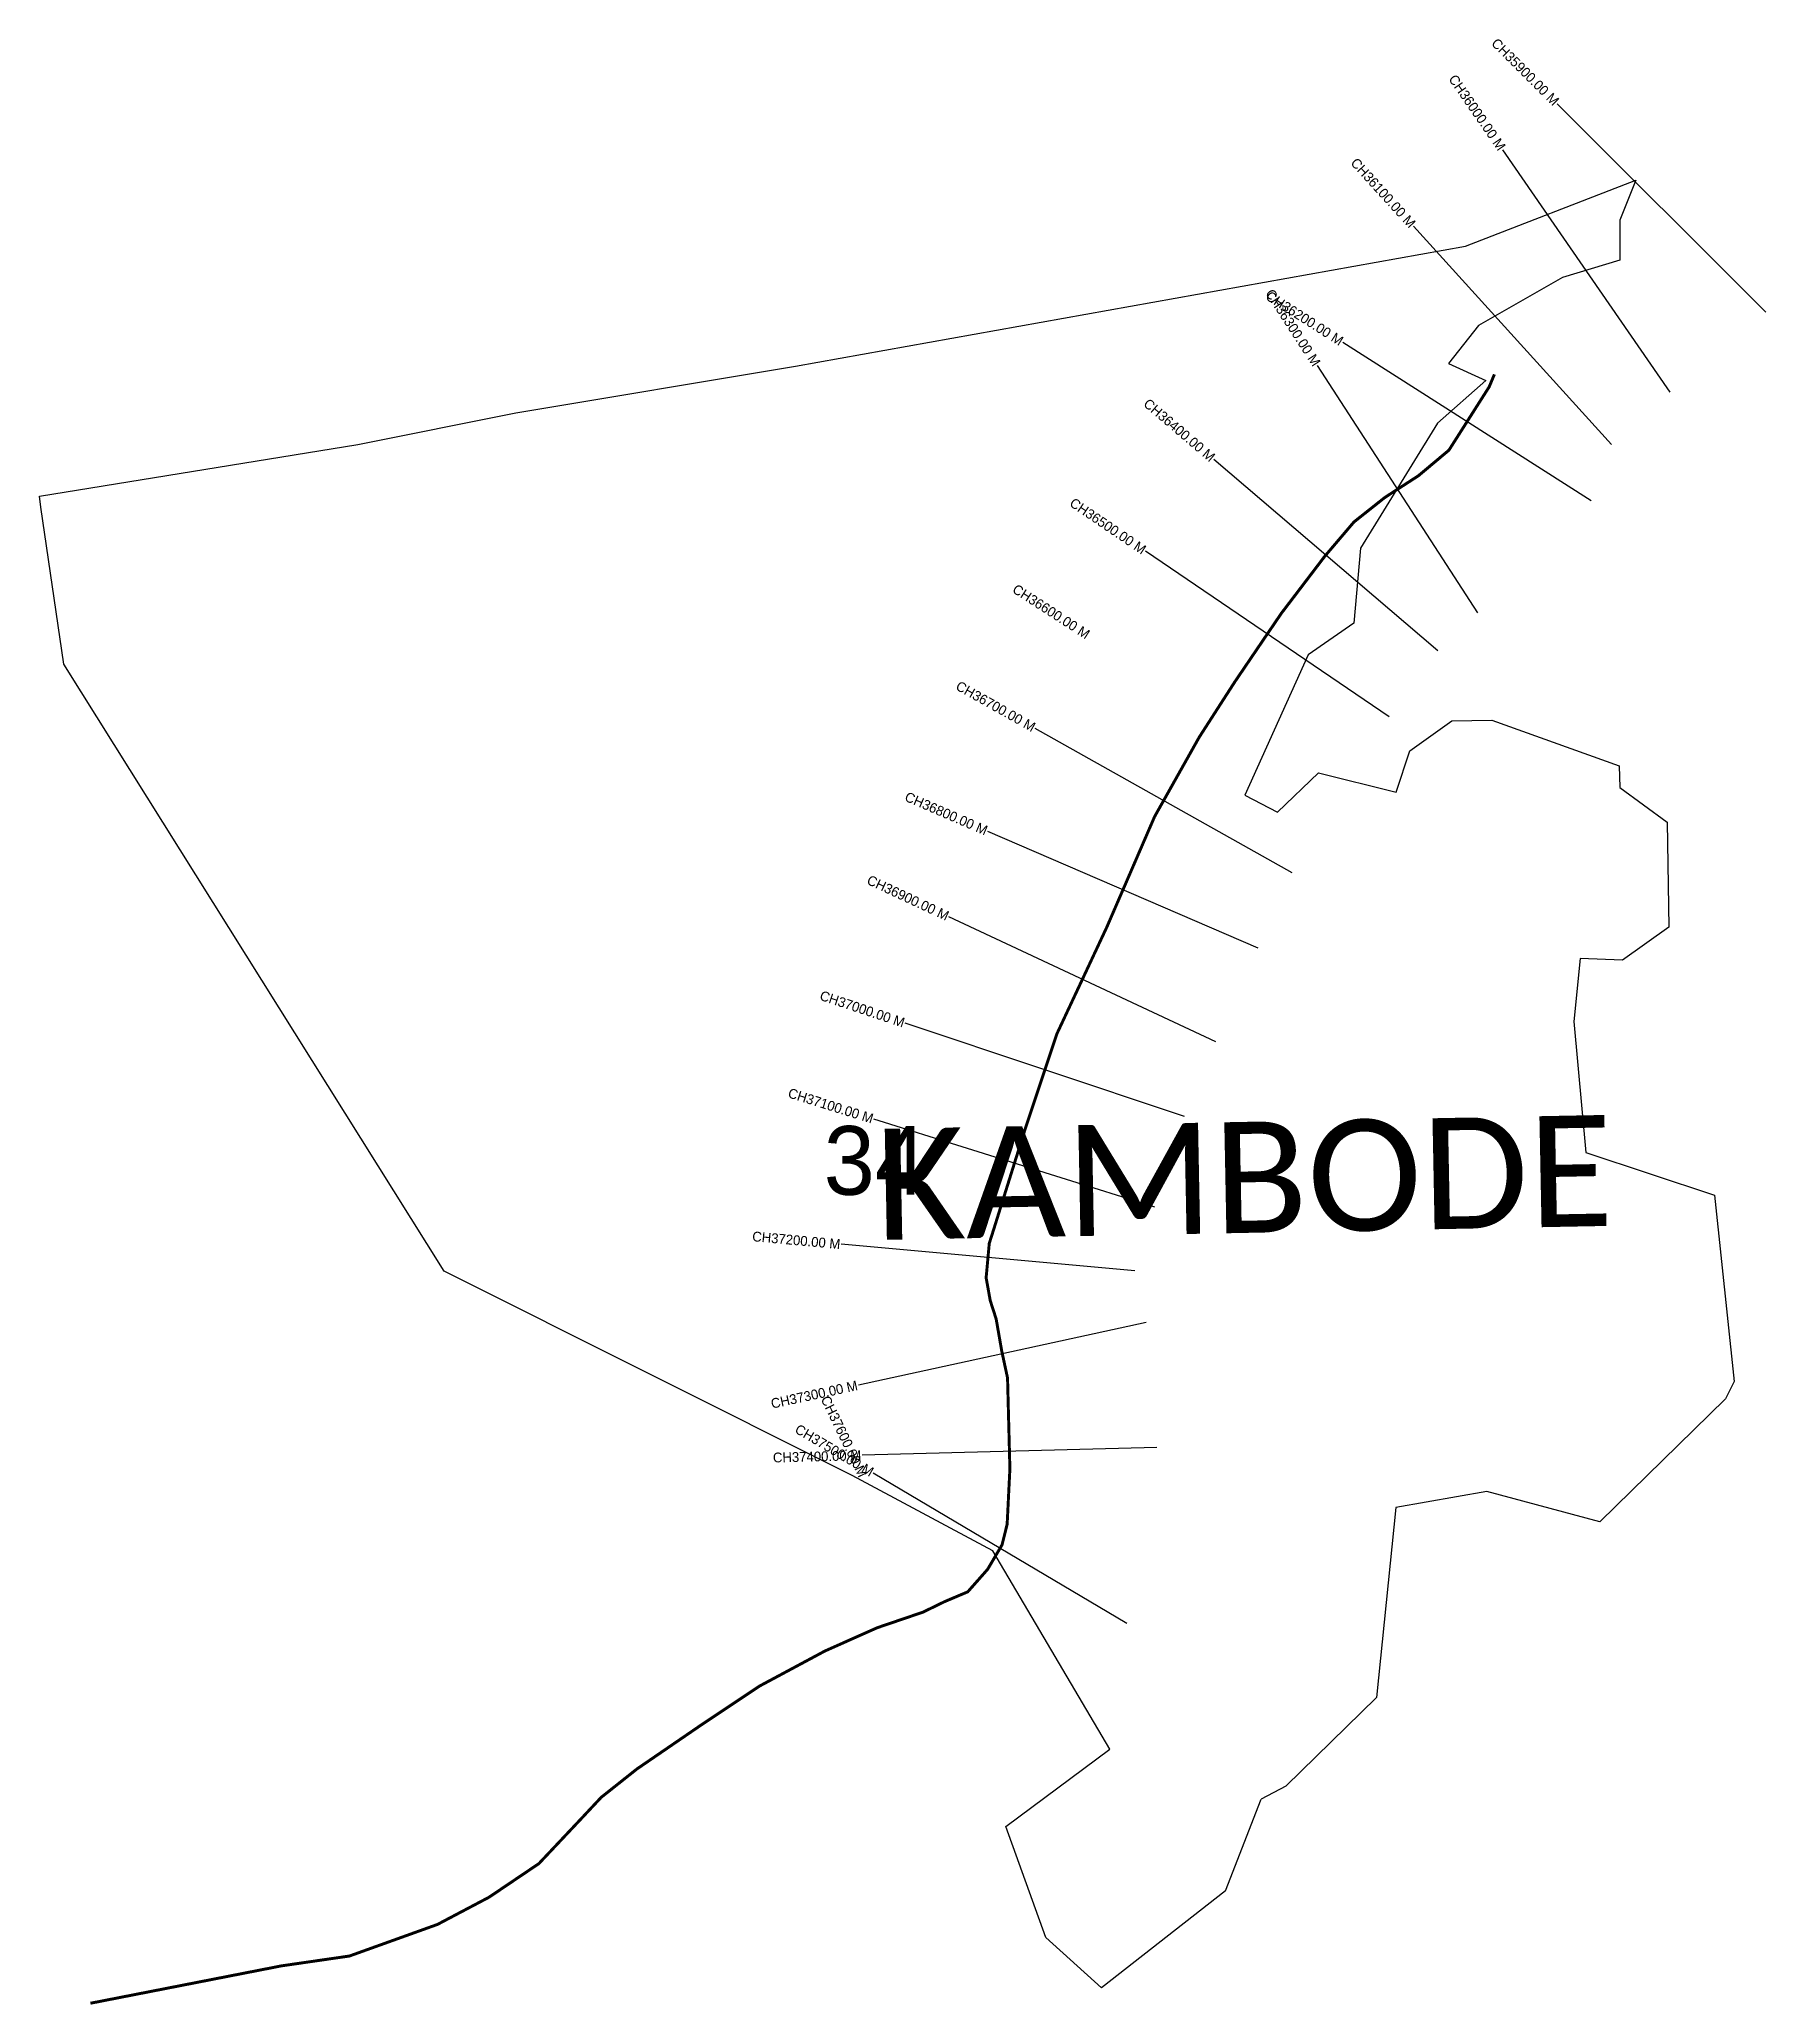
# Model space of a CAD drawing. Header units: metres. Extents: x 255362 to 257120, y 2196282 to 2198284.
import ezdxf
from ezdxf.enums import TextEntityAlignment as Align

# ---------------------------------------------------------------- set-up
doc = ezdxf.new("R2010")
doc.units = ezdxf.units.M
for name, color, linetype in [('CS', 134, 'Continuous'), ('CSMark', 6, 'Continuous'), ('NATURALLY PROTECTED', 3, 'Continuous'), ('village', 3, 'Continuous'), ('VILLAGE NAME', 250, 'Continuous')]:
    doc.layers.add(name, color=color, linetype=linetype)

msp = doc.modelspace()

# ---------------------------------------------------------------- linework, layer by layer
at = {"color": 6}
msp.add_lwpolyline([(256569.7, 2196398.2), (256606, 2196491.7)], dxfattribs=at)
at = {"layer": 'CS'}
for p, q in [((257119.7, 2198006.1), (256907.4, 2198218.1)), ((257022.3, 2197924.4), (256852, 2198171.4)), ((256962.6, 2197871.1), (256761.1, 2198093.4)), ((256942, 2197813.8), (256689, 2197974.9)), ((256826.4, 2197699.7), (256663.4, 2197951.6)), ((256785.7, 2197661.1), (256557.6, 2197855.9)), ((256736.3, 2197594), (256488, 2197762.4)), ((256637.3, 2197435.1), (256375.7, 2197582)), ((256602.7, 2197358.1), (256327.4, 2197477.2)), ((256559.7, 2197263), (256287.9, 2197390.1)), ((256527.9, 2197186.8), (256243.3, 2197281.8)), ((256497.7, 2197094.4), (256211.4, 2197184.1)), ((256477.1, 2197029.7), (256178.3, 2197056.7)), ((256488.9, 2196976.9), (256195.7, 2196913.4)), ((256499.5, 2196849.6), (256199.6, 2196841.9)), ((256469, 2196670.6), (256210.8, 2196823.5))]:
    msp.add_line(p, q, dxfattribs=at)
at = {"layer": 'NATURALLY PROTECTED', "const_width": 3, "flags": 128}
msp.add_lwpolyline([(256843.4, 2197942.6), (256838.1, 2197929.9), (256797.1, 2197865.4), (256766.1, 2197839.4), (256731.8, 2197817.2), (256700.4, 2197792.3), (256670.7, 2197757.4), (256626.4, 2197699.2), (256579, 2197629.4), (256542.8, 2197573.1), (256497.4, 2197492.3), (256448.7, 2197379.7), (256397.8, 2197270.9), (256365.6, 2197174.3), (256332.7, 2197069.3), (256329, 2197057.7), (256325.8, 2197022.6), (256330, 2196999.3), (256336, 2196980.7), (256341.7, 2196948), (256347.6, 2196920.6), (256350, 2196828.1), (256347.2, 2196771.6), (256342, 2196750.6), (256327.3, 2196725.7), (256307.1, 2196702.8), (256283.5, 2196692.8), (256261.5, 2196682.1), (256214.8, 2196666.2), (256161.6, 2196642.5), (256095.4, 2196607), (256033.3, 2196565.6), (255970.2, 2196522.4), (255933.8, 2196493.5), (255913.2, 2196471.5), (255870.3, 2196426), (255819.6, 2196391.8), (255767.1, 2196364.1), (255677.4, 2196331.9), (255608.3, 2196321.9), (255413.6, 2196283.8)], dxfattribs=at)
at = {"layer": 'village', "color": 6}
for points in [[(256569.7, 2196398.2, 0), (256443.4, 2196299.5, 0), (256386.5, 2196350.8, 0), (256345.9, 2196463.9, 0), (256451.8, 2196542.5, 0), (256332.5, 2196744.7, 0), (256189.4, 2196821.2, 0), (255774, 2197029.3, 0), (255386.6, 2197647.5, 0), (255363.2, 2197807.5, 0), (255361.6, 2197818.7, 0), (255685.9, 2197871.2, 0), (255846.9, 2197903.3, 0), (256131.7, 2197950.9, 0), (256814.1, 2198073.1, 0), (256987.3, 2198140.5, 0), (256971.3, 2198099.6, 0), (256971.1, 2198058.8, 0), (256912.7, 2198041.2, 0), (256827.2, 2197992.3, 0), (256796.7, 2197953.5, 0), (256834.6, 2197936.4, 0), (256785.5, 2197892.8, 0), (256707, 2197765.5, 0), (256700.3, 2197689.4, 0), (256653.8, 2197656.9, 0), (256589.4, 2197514, 0), (256622.5, 2197496.7, 0), (256664.2, 2197536.7, 0), (256743.3, 2197517.1, 0), (256757.4, 2197559.3, 0), (256800, 2197589.8, 0), (256840.9, 2197590.4, 0), (256970.4, 2197543.8, 0), (256971, 2197521.9, 0), (257019.2, 2197486.6, 0), (257021.2, 2197379.6, 0), (256973.7, 2197346.1, 0), (256930.7, 2197347.6, 0), (256924.2, 2197283.6, 0), (256936.6, 2197150.2, 0), (257067.4, 2197106.8, 0), (257087.7, 2196917.1, 0)], [(257087.7, 2196917.1, 0), (257078.6, 2196899.2, 0), (256950.8, 2196774.1, 0), (256835.8, 2196804.8, 0), (256743, 2196788.7, 0), (256723.2, 2196595.2, 0), (256631.1, 2196504.8, 0), (256606, 2196491.7, 0)]]:
    msp.add_polyline3d(points, dxfattribs=at)

# ---------------------------------------------------------------- texts
at = {"insert": (256160.4, 2197177.1), "char_height": 70, "attachment_point": 1}
msp.add_mtext_dynamic_manual_height_columns('34', width=95.172, gutter_width=1, heights=[0], dxfattribs=at)
at = {"layer": 'CSMark'}
for s, rotation, p in [('CH35900.00 M', 315.0338, (256906.7, 2198218.8)), ('CH36000.00 M', 304.5843, (256851.4, 2198172.2)), ('CH36100.00 M', 312.1844, (256760.4, 2198094.1)), ('CH36300.00 M', 302.9136, (256662.8, 2197952.4)), ('CH36200.00 M', 327.5053, (256688.1, 2197975.5)), ('CH36400.00 M', 319.5107, (256556.8, 2197856.6)), ('CH36500.00 M', 325.8668, (256487.1, 2197762.9)), ('CH36600.00 M', 327.1952, (256429.9, 2197676.7)), ('CH36700.00 M', 330.6795, (256374.8, 2197582.5)), ('CH36800.00 M', 336.6111, (256326.5, 2197477.6)), ('CH36900.00 M', 334.9415, (256287, 2197390.5)), ('CH37000.00 M', 341.5346, (256242.4, 2197282.1)), ('CH37100.00 M', 342.6024, (256210.5, 2197184.4)), ('CH37200.00 M', 354.838, (256177.3, 2197056.8)), ('CH37300.00 M', 12.2094, (256194.7, 2196913.2)), ('CH37600.00 M', 295.7648, (256200.7, 2196820.5)), ('CH37500.00 M', 329.3634, (256210, 2196824)), ('CH37400.00 M', 1.4832, (256198.6, 2196841.8))]:
    msp.add_text(s, height=10, rotation=rotation, dxfattribs=at).set_placement(p, align=Align.MIDDLE_RIGHT)
at = {"layer": 'VILLAGE NAME', "insert": (256211.9, 2197174.1), "char_height": 113.042, "attachment_point": 1, "rotation": 1.1028}
msp.add_mtext_dynamic_manual_height_columns('{\\fCalibri|b0|i0|c0|p34;KAMBODE}', width=755.63, gutter_width=565.2, heights=[0], dxfattribs=at)

doc.saveas('drawing.dxf')
